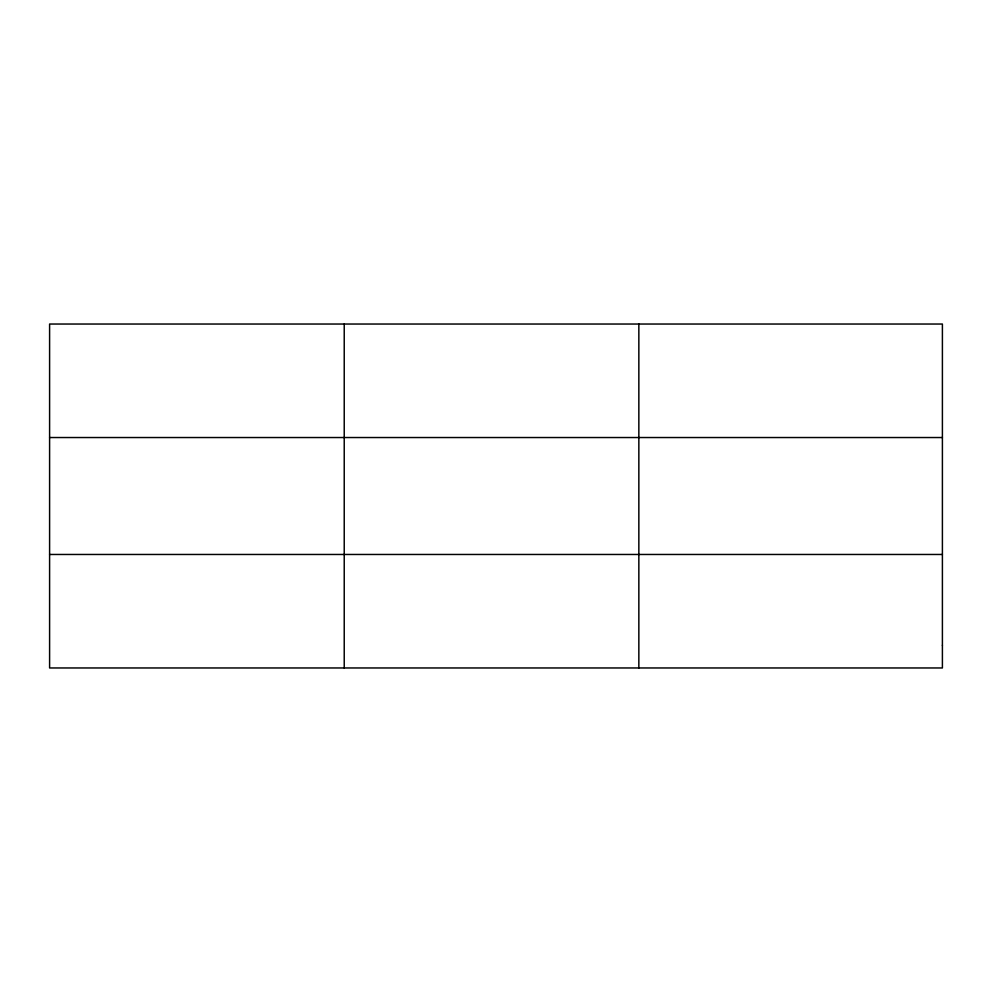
<?xml version="1.0" encoding="UTF-8"?>
<svg xmlns="http://www.w3.org/2000/svg" width="992" height="992" viewBox="0 0 992 992"><rect width="100%" height="100%" fill="white"/><g stroke="black" fill="none" stroke-linecap="round" stroke-linejoin="round"><path stroke-width="1.49" d="M344.224 324.037L344.224 667.963M638.848 324.037L638.848 667.963M49.6 437.534L942.4 437.534M49.6 554.466L942.4 554.466M942.4 645.271L942.4 667.963L49.6 667.963L49.6 324.037L942.4 324.037L942.4 645.271"/></g></svg>
